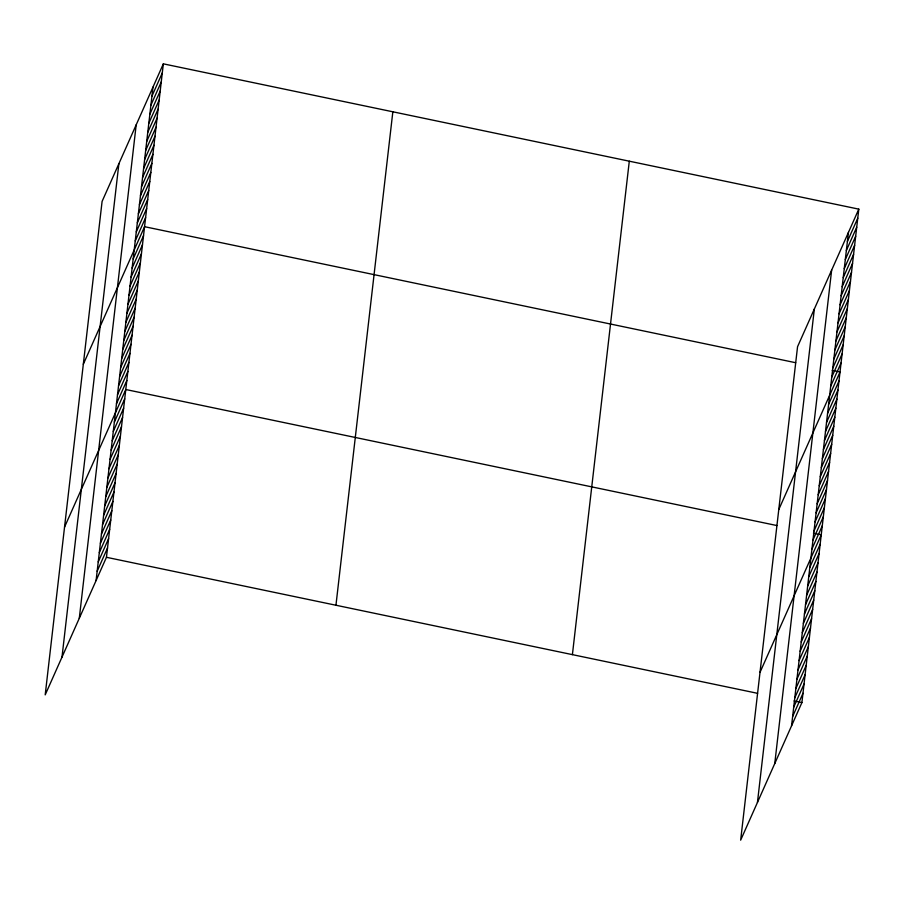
<?xml version="1.0" encoding="UTF-8"?>
<svg xmlns="http://www.w3.org/2000/svg" width="904" height="904" viewBox="0 0 904 904"><rect width="100%" height="100%" fill="white"/><g stroke="black" fill="none" stroke-linecap="round" stroke-linejoin="round"><path stroke-width="1.36" d="M61.992 657.14L118.887 163.692M79.292 618.279L136.188 124.831M96.084 580.56L152.979 87.112M163.341 63.845L102.095 201.411L45.2 694.86L106.446 557.293L163.341 63.845L858.8 209.14L801.904 702.589L740.659 840.155L797.554 346.707L858.8 209.14M335.949 605.239L392.844 111.791M572.401 654.643L629.297 161.195M757.45 802.436L814.346 308.987M774.762 763.575L831.646 270.126M791.554 725.856L848.438 232.407M151.94 96.163L162.291 72.896M150.889 105.214L161.251 81.936M149.849 114.254L160.211 90.988M148.81 123.306L159.16 100.039M147.759 132.346L158.121 109.079M146.719 141.397L157.081 118.13M145.68 150.437L156.042 127.17M144.629 159.488L154.991 136.221M143.589 168.54L153.951 145.262M142.549 177.579L152.912 154.313M141.51 186.631L151.861 163.364M140.459 195.671L150.821 172.404M139.419 204.722L149.781 181.455M138.38 213.762L148.731 190.495M137.329 222.813L147.691 199.547M136.289 231.865L146.651 208.598M135.25 240.905L145.612 217.638M83.315 364.244L144.561 226.689L795.689 362.719M133.159 258.996L143.521 235.729M132.12 268.047L142.482 244.781M131.08 277.099L141.431 253.821M130.029 286.139L140.391 262.872M128.989 295.19L139.352 271.923M127.95 304.23L138.301 280.963M126.899 313.281L137.261 290.014M125.859 322.321L136.221 299.054M124.82 331.372L135.182 308.106M123.769 340.424L134.131 317.157M122.729 349.464L133.091 326.197M121.69 358.515L132.052 335.248M120.65 367.555L131.001 344.288M119.599 376.606L129.961 353.34M118.56 385.658L128.922 362.38M117.52 394.698L127.871 371.431M116.469 403.749L126.831 380.482M64.546 527.088L125.792 389.522L776.92 525.552M114.356 422.111L124.718 398.845M113.282 431.434L123.645 408.167M112.209 440.756L122.571 417.49M111.135 450.079L121.486 426.812M110.062 459.39L120.413 436.123M108.977 468.713L119.339 445.446M107.904 478.035L118.266 454.768M106.83 487.358L117.192 464.091M105.757 496.68L116.119 473.413M104.683 506.003L115.045 482.736M103.61 515.314L113.972 492.047M102.536 524.636L112.898 501.37M101.463 533.959L111.825 510.692M100.389 543.281L110.74 520.015M99.316 552.604L109.666 529.337M98.231 561.926L108.593 538.66M97.157 571.249L107.519 547.971M847.398 241.458L857.76 218.192M846.359 250.498L856.709 227.232M845.308 259.55L855.67 236.283M844.268 268.601L854.63 245.323M843.229 277.641L853.579 254.374M842.178 286.692L852.54 263.426M841.138 295.732L851.5 272.466M840.098 304.784L850.461 281.517M839.059 313.824L849.41 290.557M838.008 322.875L848.37 299.608M836.968 331.926L847.33 308.648M835.929 340.966L846.28 317.699M834.878 350.017L845.24 326.751M833.838 359.057L844.2 335.791M832.799 368.109L843.149 344.842M831.748 377.149L842.11 353.882M830.708 386.2L841.07 362.933M778.785 509.54L840.031 371.985L832.2 370.346M828.629 404.291L838.98 381.025M827.578 413.343L837.94 390.076M826.538 422.383L836.901 399.116M825.499 431.434L835.85 408.167M824.448 440.485L834.81 417.207M823.408 449.525L833.77 426.259M822.369 458.577L832.72 435.31M821.318 467.617L831.68 444.35M820.278 476.668L830.64 453.401M819.239 485.708L829.601 462.441M818.199 494.759L828.55 471.492M817.148 503.81L827.51 480.544M816.109 512.851L826.471 489.584M815.069 521.902L825.42 498.635M814.018 530.942L824.38 507.675M812.978 539.993L823.341 516.726M811.939 549.044L822.29 525.766M760.004 672.384L821.25 534.818L813.43 533.179M809.814 567.407L820.177 544.14M808.741 576.729L819.103 553.463M807.667 586.052L818.03 562.785M806.594 595.363L816.956 572.096M805.52 604.686L815.883 581.419M804.447 614.008L814.809 590.741M803.373 623.331L813.724 600.064M802.3 632.653L812.651 609.386M801.226 641.976L811.577 618.709M800.142 651.287L810.504 628.02M799.068 660.609L809.43 637.343M797.995 669.932L808.357 646.665M796.921 679.254L807.283 655.988M795.848 688.577L806.21 665.31M794.774 697.899L805.136 674.633M793.701 707.222L804.063 683.944M792.627 716.533L802.989 693.266M106.446 557.293L757.575 693.323M794.085 700.95L801.904 702.589"/></g></svg>
